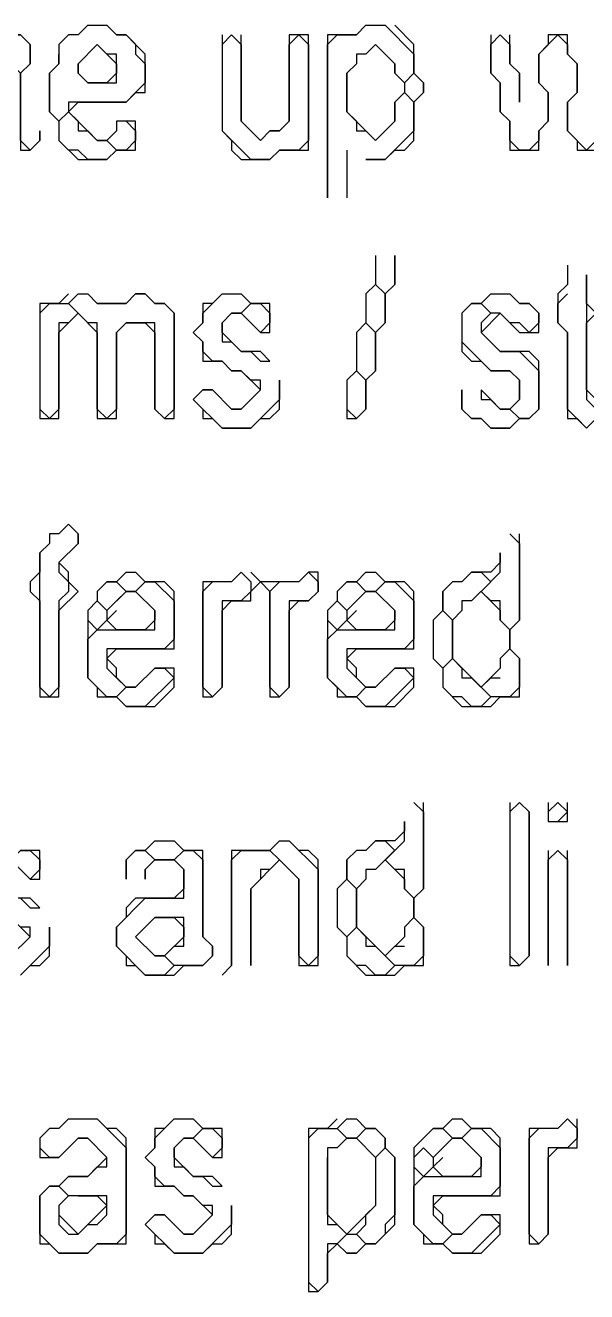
# Model space of a CAD drawing. Header units: metres. Extents: x 29 to 985, y 15 to 633.
# Drawn here: x 83.63 to 95.1, y 41.57 to 67.45 of the extents above; entities that cross this region are included whole.
import ezdxf

# ---------------------------------------------------------------- set-up
doc = ezdxf.new("R2010")
doc.units = ezdxf.units.M
doc.layers.add('ORIGINAL_DRAWING', color=8, linetype='CONTINUOUS')

msp = doc.modelspace()

# ---------------------------------------------------------------- linework, layer by layer
at = {"layer": 'ORIGINAL_DRAWING'}
for points in [[(82.745, 67.451), (82.549, 67.255), (82.157, 67.255), (82.157, 64.902), (82.353, 64.902), (82.549, 65.098), (82.549, 66.667), (82.941, 67.059), (83.529, 66.471), (83.529, 64.902), (83.725, 64.902), (83.922, 65.098), (83.922, 65.294), (83.922, 65.098), (83.725, 64.902), (83.529, 65.098), (83.529, 66.471), (83.725, 66.667), (83.725, 67.059), (83.529, 67.255), (83.333, 67.255), (83.137, 67.451)], [(82.745, 67.255), (82.941, 67.451), (83.137, 67.451), (83.333, 67.255), (83.529, 67.255), (83.725, 67.059), (83.725, 66.667), (83.529, 66.471), (83.333, 66.667), (83.333, 66.863), (83.137, 66.863)], [(84.902, 67.451), (85.294, 67.451), (85.49, 67.255), (85.686, 67.255), (85.882, 67.059), (85.882, 66.863), (86.078, 66.667), (86.078, 66.275), (85.686, 65.882), (84.51, 65.882), (84.51, 65.686), (84.314, 65.49), (84.118, 65.686), (84.118, 66.471), (84.314, 66.667), (84.314, 66.863)], [(84.902, 67.451), (84.706, 67.255), (84.51, 67.255), (84.314, 67.059), (84.314, 66.667), (84.118, 66.471), (84.118, 65.686), (84.314, 65.49), (84.314, 65.098), (84.706, 64.706), (85.294, 64.706), (85.49, 64.902), (85.882, 64.902), (85.882, 65.49), (85.49, 65.49), (85.49, 65.294), (85.294, 65.098), (85.098, 65.098), (84.51, 65.686), (84.706, 65.882), (85.686, 65.882), (85.882, 66.078), (86.078, 66.078), (86.078, 66.863), (85.686, 67.255), (85.49, 67.255), (85.294, 67.451)], [(90.588, 67.451), (90.392, 67.255), (89.804, 67.255), (89.804, 63.922), (89.804, 67.059), (90, 67.255), (90.392, 67.255), (90.588, 67.451), (90.98, 67.451), (91.569, 66.863), (91.569, 66.471), (91.373, 66.275), (91.176, 66.471), (91.176, 66.667), (90.784, 67.059), (90.588, 66.863), (90.392, 66.863), (90.392, 66.667), (90.196, 66.471), (90.196, 65.686), (90.392, 65.49), (90.392, 65.294), (90.588, 65.294), (90.784, 65.098), (91.176, 65.49), (91.176, 65.882), (91.373, 66.078), (91.569, 65.882), (91.569, 65.294), (90.98, 64.706), (90.588, 64.706), (90.98, 64.706), (91.176, 64.902), (91.373, 64.902), (91.569, 65.098), (91.569, 65.882), (91.765, 66.078), (91.765, 66.275), (91.569, 66.471), (91.569, 67.059), (91.176, 67.451)], [(85.098, 67.059), (85.49, 66.667), (85.49, 66.471), (85.294, 66.275), (84.902, 66.275), (84.706, 66.471), (84.706, 66.667)], [(85.098, 67.059), (84.706, 66.667), (84.706, 66.471), (84.902, 66.275), (85.49, 66.275), (85.49, 66.863), (85.294, 66.863)], [(87.647, 67.059), (87.843, 67.255), (88.039, 67.059), (88.039, 65.49), (88.431, 65.098), (88.627, 65.294), (88.824, 65.294), (89.02, 65.49), (89.02, 67.059), (89.216, 67.255), (89.412, 67.059), (89.412, 65.098), (89.216, 64.902), (88.824, 64.902), (88.627, 64.706), (88.235, 64.706), (87.647, 65.294)], [(87.647, 67.255), (87.647, 65.294), (87.843, 65.098), (87.843, 64.902), (88.039, 64.706), (88.627, 64.706), (88.824, 64.902), (89.412, 64.902), (89.412, 67.255), (89.02, 67.255), (89.02, 65.49), (88.824, 65.294), (88.627, 65.294), (88.431, 65.098), (88.039, 65.49), (88.039, 67.255)], [(90.784, 67.059), (91.176, 66.667), (91.176, 66.471), (91.373, 66.275), (91.373, 66.078), (91.176, 65.882), (91.176, 65.49), (90.784, 65.098), (90.196, 65.686), (90.196, 66.471)], [(93.137, 67.255), (93.137, 66.471), (93.333, 66.275), (93.333, 65.686), (93.529, 65.49), (93.529, 64.902), (94.118, 64.902), (94.118, 65.294), (94.314, 65.49), (94.314, 66.078), (94.118, 66.275), (94.118, 66.863), (94.51, 67.255), (94.706, 67.059), (94.706, 66.863), (94.902, 66.667), (94.902, 66.078), (94.706, 65.882), (94.706, 65.294), (94.902, 65.098), (94.902, 64.902), (95.294, 64.902)], [(95.294, 65.098), (95.098, 64.902), (94.706, 65.294), (94.706, 65.882), (94.902, 66.078), (94.902, 66.667), (94.706, 66.863), (94.706, 67.255), (94.314, 67.255), (94.314, 67.059), (94.118, 66.863), (94.118, 66.275), (94.314, 66.078), (94.314, 65.49), (94.118, 65.294), (94.118, 65.098), (93.922, 64.902), (93.725, 64.902), (93.529, 65.098), (93.529, 65.49), (93.333, 65.686), (93.333, 66.275), (93.137, 66.471), (93.137, 67.059), (93.333, 67.255), (93.529, 67.059), (93.529, 66.667), (93.725, 66.471), (93.725, 65.882), (93.725, 66.471), (93.529, 66.667), (93.529, 67.255)], [(91.373, 66.275), (91.569, 66.471), (91.765, 66.275), (91.765, 66.078), (91.569, 65.882), (91.373, 66.078)], [(84.314, 65.49), (84.51, 65.686), (84.706, 65.49), (84.706, 65.294), (84.902, 65.294), (85.098, 65.098), (85.294, 65.098), (85.49, 64.902), (85.294, 64.706), (84.902, 64.706), (84.706, 64.902), (84.51, 64.902), (84.314, 65.098)], [(85.686, 65.49), (85.882, 65.294), (85.882, 65.098), (85.686, 64.902), (85.49, 64.902), (85.294, 65.098)], [(90.196, 64.902), (90.196, 63.922)], [(90.784, 62.745), (90.784, 62.157), (90.588, 61.961), (90.588, 61.373), (90.392, 61.176), (90.392, 60.392), (90.196, 60.196), (90.196, 59.412), (90.392, 59.412), (90.588, 59.608), (90.588, 60.196), (90.784, 60.392), (90.784, 61.176), (90.98, 61.373), (90.98, 61.961), (91.176, 62.157), (91.176, 62.745), (91.176, 62.157), (90.98, 61.961), (90.784, 62.157)], [(94.706, 62.549), (94.706, 62.157), (94.51, 61.961), (94.51, 61.373), (94.706, 61.176), (94.706, 59.412), (94.902, 59.412), (95.098, 59.216), (95.294, 59.412), (95.294, 59.804), (95.098, 60), (95.098, 61.373), (95.294, 61.569), (95.098, 61.765), (95.098, 62.353), (95.098, 59.804), (95.294, 59.608), (95.294, 59.412), (95.098, 59.216), (94.706, 59.608), (94.706, 61.176), (94.51, 61.373), (94.51, 61.765), (94.706, 61.961)], [(90.588, 61.961), (90.784, 62.157), (90.98, 61.961), (90.98, 61.373), (90.784, 61.176), (90.588, 61.373)], [(84.51, 61.961), (84.314, 61.765), (83.922, 61.765), (83.922, 59.412), (84.314, 59.412), (84.314, 61.176), (84.706, 61.569), (85.098, 61.176), (85.098, 59.412), (85.49, 59.412), (85.49, 61.176), (85.686, 61.373), (86.078, 61.373), (86.275, 61.176), (86.275, 59.608), (86.471, 59.412), (86.667, 59.412), (86.667, 61.569), (86.471, 61.765), (86.275, 61.765), (86.078, 61.961), (85.882, 61.961), (85.686, 61.765), (85.098, 61.765), (84.902, 61.961)], [(84.51, 61.765), (84.706, 61.961), (84.902, 61.961), (85.098, 61.765), (85.686, 61.765), (85.882, 61.961), (86.078, 61.961), (86.275, 61.765), (86.471, 61.765), (86.667, 61.569), (86.667, 59.608), (86.471, 59.412), (86.275, 59.608), (86.275, 61.373), (85.686, 61.373), (85.49, 61.176), (85.49, 59.608), (85.294, 59.412), (85.098, 59.608), (85.098, 61.373), (84.902, 61.373)], [(87.647, 61.961), (87.451, 61.765), (87.255, 61.765), (87.255, 61.373), (87.059, 61.176), (87.255, 60.98), (87.255, 60.588), (87.647, 60.588), (87.843, 60.392), (88.039, 60.392), (88.431, 60), (88.039, 59.608), (87.843, 59.608), (87.451, 60), (87.255, 60), (87.059, 59.804), (87.255, 59.608), (87.255, 59.412), (87.451, 59.412), (87.647, 59.216), (88.235, 59.216), (88.431, 59.412), (88.627, 59.412), (88.824, 59.608), (88.824, 60.196), (88.824, 59.804), (88.235, 59.216), (87.647, 59.216), (87.059, 59.804), (87.255, 60), (87.451, 60), (87.843, 59.608), (88.039, 59.608), (88.431, 60), (88.431, 60.196), (88.235, 60.196), (88.039, 60.392), (87.843, 60.392), (87.647, 60.588), (87.451, 60.588), (87.255, 60.784), (87.255, 60.98), (87.059, 61.176), (87.255, 61.373), (87.255, 61.569), (87.647, 61.961), (88.039, 61.961), (88.235, 61.765), (88.039, 61.569), (87.843, 61.569), (87.647, 61.373), (87.647, 60.98), (87.843, 60.98), (88.039, 60.784), (88.235, 60.784), (88.431, 60.588), (88.627, 60.588), (88.431, 60.784), (88.039, 60.784), (87.647, 61.176), (87.647, 61.373), (87.843, 61.569), (88.039, 61.569), (88.431, 61.176), (88.627, 61.176), (88.627, 61.765), (88.235, 61.765), (88.039, 61.961)], [(93.137, 61.961), (92.941, 61.765), (92.745, 61.765), (92.549, 61.569), (92.549, 60.784), (92.745, 60.588), (92.941, 60.588), (93.137, 60.392), (93.529, 60.392), (93.725, 60.196), (93.725, 59.804), (93.529, 59.608), (93.333, 59.608), (92.941, 60), (92.941, 59.804), (93.137, 59.804), (93.333, 59.608), (93.529, 59.608), (93.725, 59.412), (93.529, 59.216), (93.137, 59.216), (92.941, 59.412), (92.745, 59.412), (92.549, 59.608), (92.549, 60), (92.549, 59.608), (92.745, 59.412), (92.941, 59.412), (93.137, 59.216), (93.529, 59.216), (93.725, 59.412), (93.922, 59.412), (94.118, 59.608), (94.118, 60.588), (93.922, 60.784), (93.333, 60.784), (92.941, 61.176), (93.333, 61.569), (93.725, 61.176), (94.118, 61.176), (94.118, 61.569), (93.922, 61.765), (93.725, 61.765), (93.529, 61.961)], [(92.941, 61.765), (93.137, 61.961), (93.529, 61.961), (93.725, 61.765), (93.922, 61.765), (94.118, 61.569), (94.118, 61.373), (93.922, 61.176), (93.725, 61.373), (93.529, 61.373), (93.333, 61.569), (93.137, 61.569)], [(83.922, 61.569), (84.118, 61.765), (84.51, 61.765), (84.706, 61.569), (84.51, 61.373), (84.314, 61.373), (84.314, 59.608), (84.118, 59.412), (83.922, 59.608)], [(88.039, 61.569), (88.235, 61.765), (88.431, 61.765), (88.627, 61.569), (88.627, 61.373), (88.431, 61.176)], [(92.549, 61.569), (92.745, 61.765), (92.941, 61.765), (93.137, 61.569), (92.941, 61.373), (92.941, 61.176), (93.333, 60.784), (93.725, 60.784), (94.118, 60.392), (94.118, 59.608), (93.922, 59.412), (93.725, 59.412), (93.529, 59.608), (93.725, 59.804), (93.725, 60.196), (93.529, 60.392), (93.137, 60.392), (92.549, 60.98)], [(90.392, 61.176), (90.588, 61.373), (90.784, 61.176), (90.784, 60.392), (90.588, 60.196), (90.392, 60.392)], [(90.196, 60.196), (90.392, 60.392), (90.588, 60.196), (90.588, 59.608), (90.392, 59.412), (90.196, 59.608)], [(84.51, 57.255), (84.314, 57.059), (84.118, 57.059), (84.118, 56.863), (83.922, 56.667), (83.922, 56.275), (83.725, 56.078), (83.725, 55.882), (83.922, 55.686), (83.922, 53.725), (84.314, 53.725), (84.314, 55.49), (84.706, 55.882), (84.51, 56.078), (84.51, 56.275), (84.314, 56.471), (84.706, 56.863), (84.706, 57.059)], [(84.51, 57.255), (84.706, 57.059), (84.706, 56.863), (84.314, 56.471), (84.314, 56.275), (84.51, 56.078), (84.51, 55.882), (84.314, 55.686), (84.314, 53.922), (84.118, 53.725), (83.922, 53.922), (83.922, 56.667)], [(93.529, 57.059), (93.725, 56.863), (93.725, 55.294), (93.529, 55.098), (93.333, 55.294), (93.333, 55.686), (93.137, 55.686), (92.941, 55.882), (93.333, 56.275), (93.333, 56.667), (93.333, 56.471), (93.137, 56.275), (92.745, 56.275), (92.549, 56.078), (92.353, 56.078), (92.157, 55.882), (92.157, 55.49), (91.961, 55.294), (91.961, 54.51), (92.157, 54.314), (92.157, 53.922), (92.549, 53.529), (93.137, 53.529), (93.333, 53.725), (93.725, 53.725), (93.725, 54.51), (93.529, 54.706), (93.529, 55.098), (93.725, 55.294), (93.725, 57.059)], [(85.686, 56.275), (85.49, 56.078), (85.294, 56.078), (85.098, 55.882), (85.098, 55.686), (84.902, 55.49), (84.902, 54.118), (85.098, 53.922), (85.098, 53.725), (85.49, 53.725), (85.686, 53.529), (86.275, 53.529), (86.667, 53.922), (86.667, 54.314), (86.275, 54.314), (85.882, 53.922), (85.686, 53.922), (85.49, 54.118), (85.49, 54.314), (85.294, 54.51), (85.49, 54.706), (86.667, 54.706), (86.667, 55.882), (86.471, 56.078), (86.078, 56.078), (85.882, 56.275)], [(85.49, 56.078), (85.686, 56.275), (85.882, 56.275), (86.078, 56.078), (85.882, 55.882), (85.686, 55.882)], [(87.843, 56.078), (88.039, 56.275), (88.235, 56.078), (88.235, 55.882), (88.039, 55.686), (87.647, 55.686), (87.647, 53.922), (87.451, 53.725), (87.255, 53.922), (87.255, 55.882), (87.451, 56.078)], [(88.039, 56.275), (87.843, 56.078), (87.255, 56.078), (87.255, 53.725), (87.451, 53.725), (87.647, 53.922), (87.647, 55.49), (87.843, 55.686), (88.235, 55.686), (88.235, 55.882), (88.431, 56.078), (88.627, 55.882), (88.627, 53.725), (88.824, 53.725), (89.02, 53.922), (89.02, 55.49), (89.216, 55.686), (89.412, 55.686), (89.608, 55.882), (89.608, 56.275), (89.412, 56.275), (89.216, 56.078), (88.431, 56.078), (88.235, 56.275)], [(89.216, 56.078), (89.412, 56.275), (89.608, 56.078), (89.608, 55.882), (89.412, 55.686), (89.02, 55.686), (89.02, 53.922), (88.824, 53.725), (88.627, 53.922), (88.627, 55.882), (88.824, 56.078)], [(90.588, 56.275), (90.392, 56.078), (90.196, 56.078), (90, 55.882), (90, 55.686), (89.804, 55.49), (89.804, 54.118), (90, 53.922), (90, 53.725), (90.392, 53.725), (90.588, 53.529), (91.176, 53.529), (91.569, 53.922), (91.569, 54.314), (91.176, 54.314), (90.784, 53.922), (90.588, 53.922), (90.392, 54.118), (90.392, 54.314), (90.196, 54.51), (90.392, 54.706), (91.569, 54.706), (91.569, 55.882), (91.373, 56.078), (90.98, 56.078), (90.784, 56.275)], [(90.392, 56.078), (90.588, 56.275), (90.784, 56.275), (90.98, 56.078), (90.784, 55.882), (90.588, 55.882)], [(92.549, 56.078), (92.745, 56.275), (92.941, 56.275), (93.137, 56.078), (92.745, 55.686), (92.549, 55.686), (92.549, 55.49), (92.353, 55.294), (92.157, 55.49), (92.157, 55.882), (92.353, 56.078)], [(85.882, 55.882), (86.078, 56.078), (86.275, 56.078), (86.667, 55.686), (86.667, 54.902), (86.471, 54.706), (85.294, 54.706), (85.294, 54.314), (85.686, 53.922), (85.49, 53.725), (85.294, 53.725), (84.902, 54.118), (84.902, 54.902), (85.098, 55.098), (86.275, 55.098), (86.275, 55.49)], [(85.098, 55.882), (85.294, 56.078), (85.49, 56.078), (85.686, 55.882), (85.294, 55.49), (85.098, 55.686)], [(90.784, 55.882), (90.98, 56.078), (91.176, 56.078), (91.569, 55.686), (91.569, 54.902), (91.373, 54.706), (90.196, 54.706), (90.196, 54.314), (90.588, 53.922), (90.392, 53.725), (90.196, 53.725), (89.804, 54.118), (89.804, 54.902), (90, 55.098), (91.176, 55.098), (91.176, 55.49)], [(90, 55.882), (90.196, 56.078), (90.392, 56.078), (90.588, 55.882), (90.196, 55.49), (90, 55.686)], [(84.902, 55.49), (85.098, 55.686), (85.294, 55.49), (85.294, 55.294), (85.098, 55.098), (84.902, 55.294)], [(85.49, 55.686), (85.686, 55.882), (85.882, 55.882), (86.275, 55.49), (86.275, 55.294), (86.078, 55.098), (85.49, 55.098), (85.294, 55.294), (85.49, 55.49)], [(89.804, 55.49), (90, 55.686), (90.196, 55.49), (90.196, 55.294), (90, 55.098), (89.804, 55.294)], [(90.392, 55.686), (90.588, 55.882), (90.784, 55.882), (91.176, 55.49), (91.176, 55.294), (90.98, 55.098), (90.392, 55.098), (90.196, 55.294), (90.392, 55.49)], [(92.941, 55.882), (93.333, 55.49), (93.333, 55.294), (93.529, 55.098), (93.529, 54.706), (93.333, 54.51), (93.333, 54.314), (92.941, 53.922), (92.353, 54.51), (92.353, 55.294)], [(91.961, 55.294), (92.157, 55.49), (92.353, 55.294), (92.353, 54.51), (92.157, 54.314), (91.961, 54.51)], [(93.333, 54.51), (93.529, 54.706), (93.725, 54.51), (93.725, 53.922), (93.529, 53.725), (93.137, 53.725), (92.941, 53.922), (93.137, 54.118), (93.333, 54.118)], [(92.157, 54.314), (92.353, 54.51), (92.549, 54.314), (92.549, 54.118), (92.745, 54.118), (93.137, 53.725), (92.941, 53.529), (92.745, 53.529), (92.549, 53.725), (92.353, 53.725), (92.157, 53.922)], [(86.275, 54.314), (86.471, 54.314), (86.667, 54.118), (86.078, 53.529), (85.686, 53.529), (85.49, 53.725), (85.686, 53.922), (85.882, 53.922)], [(91.176, 54.314), (91.373, 54.314), (91.569, 54.118), (90.98, 53.529), (90.588, 53.529), (90.392, 53.725), (90.588, 53.922), (90.784, 53.922)], [(91.569, 51.569), (91.765, 51.373), (91.765, 49.804), (91.569, 49.608), (91.373, 49.804), (91.373, 50.196), (91.176, 50.196), (90.98, 50.392), (91.373, 50.784), (91.373, 51.176), (91.373, 50.98), (91.176, 50.784), (90.784, 50.784), (90.588, 50.588), (90.392, 50.588), (90.196, 50.392), (90.196, 50), (90, 49.804), (90, 49.02), (90.196, 48.824), (90.196, 48.431), (90.588, 48.039), (91.176, 48.039), (91.373, 48.235), (91.765, 48.235), (91.765, 49.02), (91.569, 49.216), (91.569, 49.608), (91.765, 49.804), (91.765, 51.569)], [(93.529, 51.373), (93.725, 51.569), (93.922, 51.373), (93.922, 48.431), (93.725, 48.235), (93.529, 48.431)], [(93.529, 51.569), (93.529, 48.235), (93.725, 48.235), (93.922, 48.431), (93.922, 51.373), (93.725, 51.569)], [(94.314, 51.373), (94.51, 51.569), (94.706, 51.373), (94.51, 51.176)], [(94.314, 51.569), (94.314, 51.176), (94.706, 51.176), (94.706, 51.569)], [(86.275, 50.784), (86.078, 50.588), (85.882, 50.588), (85.686, 50.392), (85.686, 50), (85.686, 50.392), (85.882, 50.588), (86.078, 50.588), (86.275, 50.392), (86.078, 50.196), (86.078, 50), (86.078, 50.196), (86.275, 50.392), (86.667, 50.392), (86.863, 50.196), (86.863, 49.804), (86.667, 49.608), (85.882, 49.608), (85.686, 49.412), (85.686, 49.216), (85.49, 49.02), (85.49, 48.627), (85.686, 48.431), (85.686, 48.235), (85.882, 48.235), (86.078, 48.039), (86.667, 48.039), (86.863, 48.235), (87.255, 48.235), (87.451, 48.431), (87.451, 48.627), (87.255, 48.824), (87.255, 50.588), (86.863, 50.588), (86.667, 50.784)], [(86.078, 50.588), (86.275, 50.784), (86.667, 50.784), (86.863, 50.588), (86.667, 50.392), (86.275, 50.392)], [(88.824, 50.784), (88.627, 50.588), (87.843, 50.588), (87.843, 48.235), (87.647, 48.039), (87.843, 48.235), (87.843, 50.392), (88.039, 50.588), (88.627, 50.588), (88.824, 50.392), (88.627, 50.196), (88.431, 50.196), (88.431, 50), (88.235, 49.804), (88.235, 48.235), (88.235, 49.804), (88.824, 50.392), (89.216, 50), (89.216, 48.235), (89.608, 48.235), (89.608, 50.392), (89.412, 50.588), (89.216, 50.588), (89.02, 50.784)], [(88.627, 50.588), (88.824, 50.784), (89.02, 50.784), (89.608, 50.196), (89.608, 48.431), (89.412, 48.235), (89.216, 48.431), (89.216, 50)], [(90.588, 50.588), (90.784, 50.784), (90.98, 50.784), (91.176, 50.588), (90.784, 50.196), (90.588, 50.196), (90.588, 50), (90.392, 49.804), (90.196, 50), (90.196, 50.392), (90.392, 50.588)], [(83.333, 50.392), (83.529, 50.588), (83.725, 50.588), (83.922, 50.392), (83.922, 50.196), (83.725, 50)], [(83.333, 50.392), (83.725, 50), (83.922, 50), (83.922, 50.588), (83.529, 50.588)], [(86.667, 50.392), (86.863, 50.588), (87.059, 50.588), (87.255, 50.392), (87.255, 48.824), (87.451, 48.627), (87.451, 48.431), (87.255, 48.235), (86.667, 48.235), (86.471, 48.431), (86.667, 48.627), (86.863, 48.627), (86.863, 49.216), (86.275, 49.216), (85.882, 48.824), (86.275, 48.431), (86.471, 48.431), (86.667, 48.235), (86.471, 48.039), (86.078, 48.039), (85.49, 48.627), (85.49, 49.02), (86.078, 49.608), (86.863, 49.608), (86.863, 50.196)], [(94.314, 50.588), (94.314, 48.235), (94.314, 50.392), (94.51, 50.588), (94.706, 50.392), (94.706, 48.235), (94.706, 50.588)], [(90.98, 50.392), (91.373, 50), (91.373, 49.804), (91.569, 49.608), (91.569, 49.216), (91.373, 49.02), (91.373, 48.824), (90.98, 48.431), (90.392, 49.02), (90.392, 49.804)], [(90, 49.804), (90.196, 50), (90.392, 49.804), (90.392, 49.02), (90.196, 48.824), (90, 49.02)], [(83.529, 49.608), (83.725, 49.412), (83.922, 49.412), (83.725, 49.608), (83.333, 49.608)], [(83.333, 49.216), (83.725, 48.824), (83.333, 48.431)], [(86.275, 49.216), (86.667, 49.216), (86.863, 49.02), (86.863, 48.824), (86.471, 48.431), (86.275, 48.431), (85.882, 48.824)], [(91.373, 49.02), (91.569, 49.216), (91.765, 49.02), (91.765, 48.431), (91.569, 48.235), (91.176, 48.235), (90.98, 48.431), (91.176, 48.627), (91.373, 48.627)], [(83.333, 48.431), (83.725, 48.824), (83.725, 49.02), (83.529, 49.02)], [(83.529, 48.039), (83.725, 48.235), (83.922, 48.235), (84.118, 48.431), (84.118, 49.02), (84.118, 48.627), (83.529, 48.039)], [(90.196, 48.824), (90.392, 49.02), (90.588, 48.824), (90.588, 48.627), (90.784, 48.627), (91.176, 48.235), (90.98, 48.039), (90.784, 48.039), (90.588, 48.235), (90.392, 48.235), (90.196, 48.431)], [(84.51, 45.098), (85.098, 45.098), (85.686, 44.51), (85.686, 42.745), (85.49, 42.549), (85.098, 42.549), (84.902, 42.353), (84.314, 42.353), (83.922, 42.745), (83.922, 43.529), (84.118, 43.725), (84.314, 43.725), (84.51, 43.529), (84.314, 43.333), (84.314, 42.941), (84.51, 42.745), (84.706, 42.745), (84.902, 42.941), (85.098, 42.941), (85.294, 43.137), (85.294, 43.529), (84.51, 43.529), (84.314, 43.725), (84.51, 43.922), (84.902, 43.922), (85.098, 44.118), (85.294, 44.118), (85.294, 44.314), (84.902, 44.706), (84.706, 44.706), (84.314, 44.314), (84.118, 44.314), (83.922, 44.51)], [(84.51, 45.098), (84.314, 44.902), (84.118, 44.902), (83.922, 44.706), (83.922, 44.314), (84.314, 44.314), (84.706, 44.706), (84.902, 44.706), (85.294, 44.314), (84.902, 43.922), (84.51, 43.922), (84.314, 43.725), (84.118, 43.725), (83.922, 43.529), (83.922, 42.549), (84.118, 42.549), (84.314, 42.353), (84.902, 42.353), (85.098, 42.549), (85.686, 42.549), (85.686, 44.706), (85.49, 44.902), (85.294, 44.902), (85.098, 45.098)], [(86.667, 45.098), (86.471, 44.902), (86.275, 44.902), (86.275, 44.51), (86.078, 44.314), (86.275, 44.118), (86.275, 43.725), (86.667, 43.725), (86.863, 43.529), (87.059, 43.529), (87.451, 43.137), (87.059, 42.745), (86.863, 42.745), (86.471, 43.137), (86.275, 43.137), (86.078, 42.941), (86.275, 42.745), (86.275, 42.549), (86.471, 42.549), (86.667, 42.353), (87.255, 42.353), (87.451, 42.549), (87.647, 42.549), (87.843, 42.745), (87.843, 43.333), (87.843, 42.941), (87.255, 42.353), (86.667, 42.353), (86.078, 42.941), (86.275, 43.137), (86.471, 43.137), (86.863, 42.745), (87.059, 42.745), (87.451, 43.137), (87.451, 43.333), (87.255, 43.333), (87.059, 43.529), (86.863, 43.529), (86.667, 43.725), (86.471, 43.725), (86.275, 43.922), (86.275, 44.118), (86.078, 44.314), (86.275, 44.51), (86.275, 44.706), (86.667, 45.098), (87.059, 45.098), (87.255, 44.902), (87.059, 44.706), (86.863, 44.706), (86.667, 44.51), (86.667, 44.118), (86.863, 44.118), (87.059, 43.922), (87.255, 43.922), (87.451, 43.725), (87.647, 43.725), (87.451, 43.922), (87.059, 43.922), (86.667, 44.314), (86.667, 44.51), (86.863, 44.706), (87.059, 44.706), (87.451, 44.314), (87.647, 44.314), (87.647, 44.902), (87.255, 44.902), (87.059, 45.098)], [(90, 45.098), (89.804, 44.902), (89.412, 44.902), (89.412, 41.569), (89.608, 41.569), (89.804, 41.765), (89.804, 42.353), (90, 42.549), (90.196, 42.353), (90.392, 42.353), (90.588, 42.549), (90.784, 42.549), (91.176, 42.941), (91.176, 44.314), (90.98, 44.51), (90.98, 44.706), (90.784, 44.902), (90.588, 44.902), (90.392, 45.098)], [(90, 44.902), (90.196, 45.098), (90.392, 45.098), (90.588, 44.902), (90.392, 44.706), (90.196, 44.706)], [(92.353, 45.098), (92.157, 44.902), (91.961, 44.902), (91.569, 44.51), (91.569, 42.941), (91.765, 42.745), (91.765, 42.549), (92.157, 42.549), (92.353, 42.353), (92.941, 42.353), (93.333, 42.745), (93.333, 43.137), (92.941, 43.137), (92.549, 42.745), (92.353, 42.745), (92.157, 42.941), (92.157, 43.137), (91.961, 43.333), (92.157, 43.529), (93.333, 43.529), (93.333, 44.706), (93.137, 44.902), (92.745, 44.902), (92.549, 45.098)], [(92.157, 44.902), (92.353, 45.098), (92.549, 45.098), (92.745, 44.902), (92.549, 44.706), (92.353, 44.706)], [(94.51, 44.902), (94.706, 45.098), (94.902, 44.902), (94.902, 44.706), (94.706, 44.51), (94.314, 44.51), (94.314, 42.745), (94.118, 42.549), (93.922, 42.745), (93.922, 44.706), (94.118, 44.902)], [(94.706, 45.098), (94.51, 44.902), (93.922, 44.902), (93.922, 42.549), (94.118, 42.549), (94.314, 42.745), (94.314, 44.314), (94.51, 44.51), (94.902, 44.51), (94.902, 45.098)], [(87.059, 44.706), (87.255, 44.902), (87.451, 44.902), (87.647, 44.706), (87.647, 44.51), (87.451, 44.314)], [(89.412, 44.706), (89.608, 44.902), (90, 44.902), (90.196, 44.706), (90, 44.51), (89.804, 44.51), (89.804, 42.941), (90, 42.941), (90.196, 42.745), (90, 42.549), (89.804, 42.549), (89.804, 41.765), (89.608, 41.569), (89.412, 41.765)], [(90.392, 44.706), (90.588, 44.902), (90.784, 44.902), (90.98, 44.706), (90.98, 44.51), (90.784, 44.314)], [(92.549, 44.706), (92.745, 44.902), (92.941, 44.902), (93.333, 44.51), (93.333, 43.725), (93.137, 43.529), (91.961, 43.529), (91.961, 43.137), (92.353, 42.745), (92.157, 42.549), (91.961, 42.549), (91.569, 42.941), (91.569, 43.725), (91.765, 43.922), (92.941, 43.922), (92.941, 44.314)], [(91.765, 44.706), (91.961, 44.902), (92.157, 44.902), (92.353, 44.706), (91.961, 44.314), (91.765, 44.51)], [(90.196, 44.706), (90.392, 44.706), (90.784, 44.314), (90.784, 43.333), (90.196, 42.745), (89.804, 43.137), (89.804, 44.314)], [(92.157, 44.51), (92.353, 44.706), (92.549, 44.706), (92.941, 44.314), (92.941, 44.118), (92.745, 43.922), (92.157, 43.922), (91.961, 44.118), (92.157, 44.314)], [(90.784, 44.314), (90.98, 44.51), (91.176, 44.314), (91.176, 43.137), (90.98, 42.941), (90.98, 42.745), (90.784, 42.549), (90.588, 42.549), (90.392, 42.745), (90.588, 42.941), (90.588, 43.137), (90.784, 43.333)], [(91.569, 44.314), (91.765, 44.51), (91.961, 44.314), (91.961, 44.118), (91.765, 43.922), (91.569, 44.118)], [(84.706, 43.529), (85.098, 43.529), (85.294, 43.333), (84.706, 42.745), (84.314, 43.137)], [(92.941, 43.137), (93.137, 43.137), (93.333, 42.941), (92.745, 42.353), (92.353, 42.353), (92.157, 42.549), (92.353, 42.745), (92.549, 42.745)], [(90, 42.549), (90.196, 42.745), (90.392, 42.745), (90.588, 42.549), (90.392, 42.353), (90.196, 42.353)]]:
    msp.add_lwpolyline(points, dxfattribs=at)

doc.saveas('drawing.dxf')
